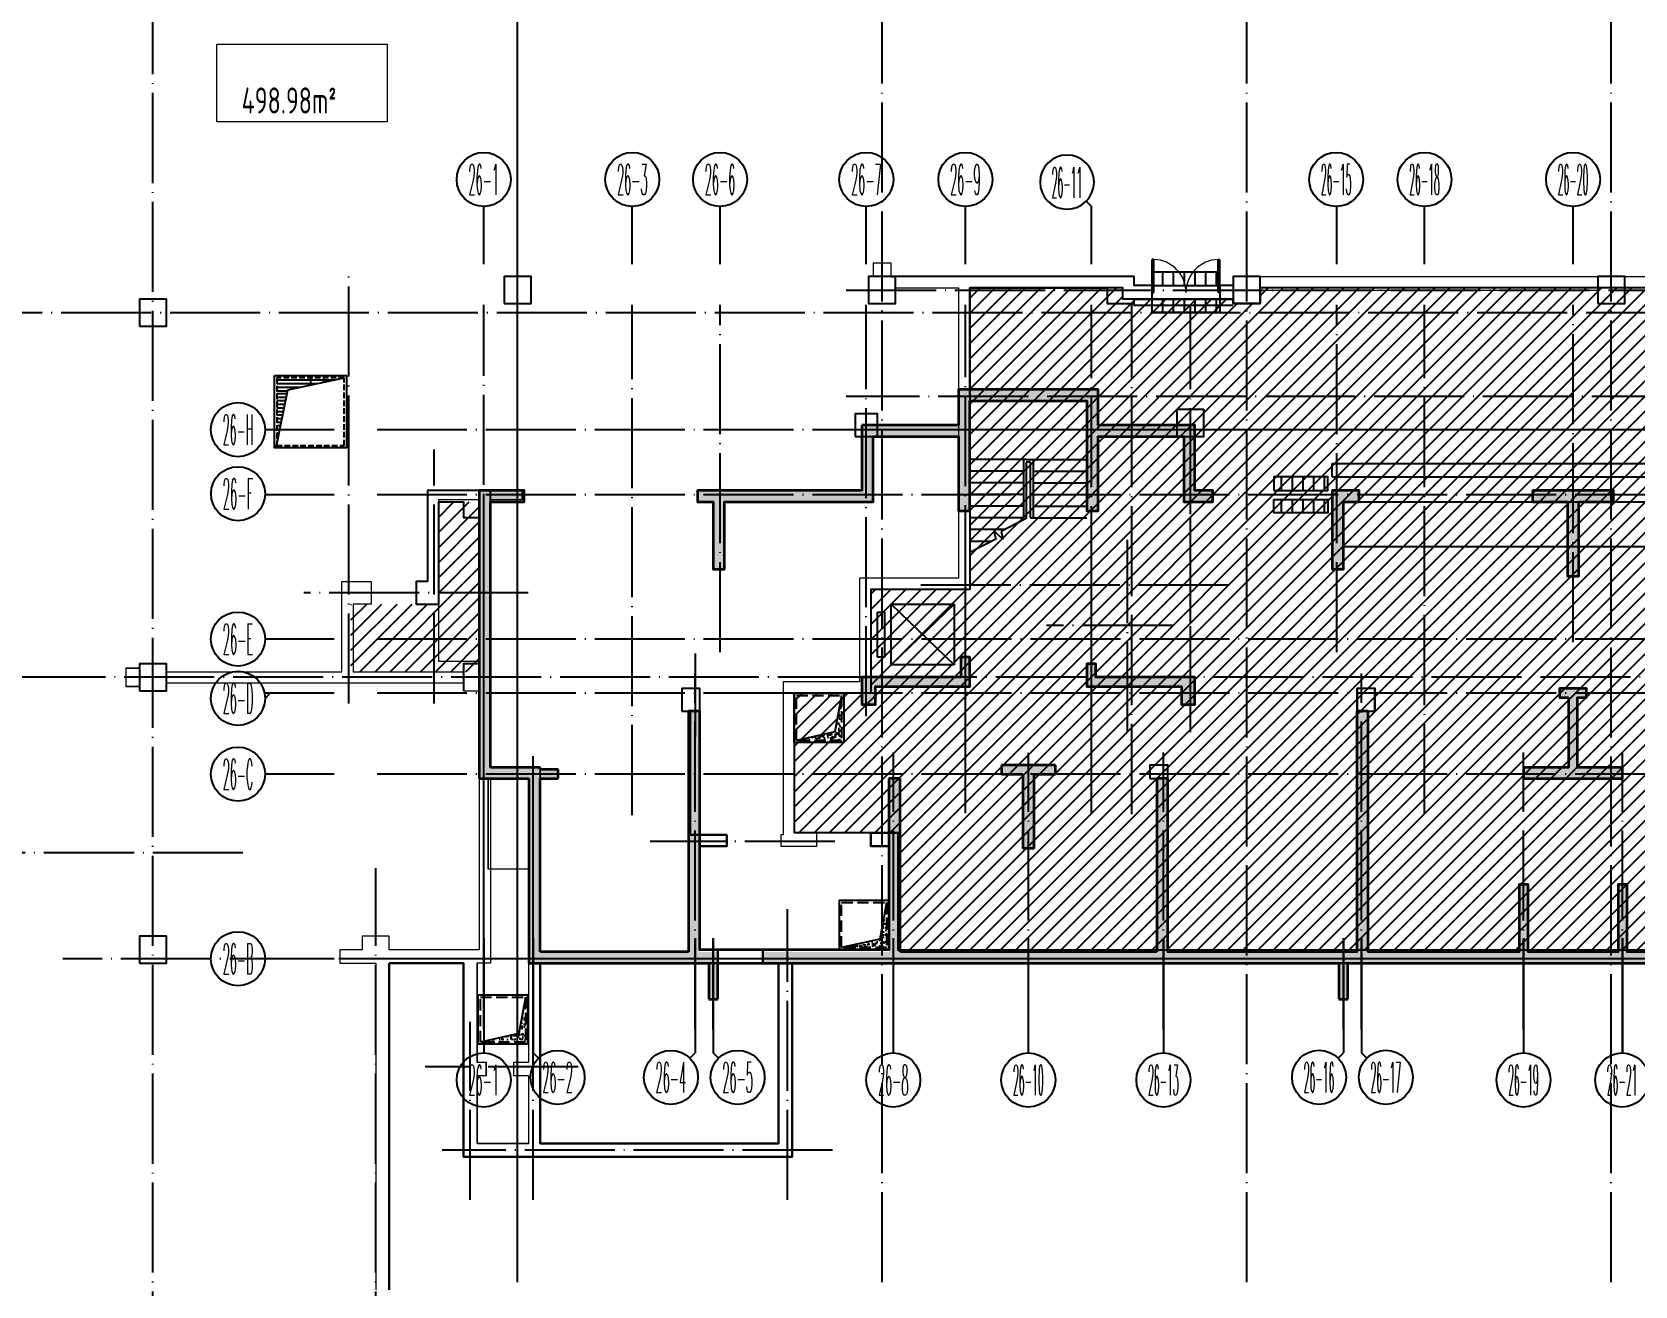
# Model space of a CAD drawing. Extents: x 115549 to 768939, y -502199 to 402497.
# Drawn here: x 280798 to 316408, y -422439 to -394591 of the extents above; entities that cross this region are included whole.
import ezdxf
from ezdxf.enums import TextEntityAlignment as Align

# ---------------------------------------------------------------- set-up
doc = ezdxf.new("R2010")
doc.units = 0
doc.header["$LTSCALE"] = 1000
doc.header["$MEASUREMENT"] = 0
for name, pattern in [('__DASH', [0.35, 0.25, -0.1]), ('DASH', [0.35, 0.25, -0.1]), ('DOTE', [2.42, 2, -0.2, 0.02, -0.2])]:
    doc.linetypes.add(name, pattern=pattern)
for name, color, linetype in [('AXIS', 3, 'Continuous'), ('AXIS_TEXT', 7, 'Continuous'), ('COLUMN', 9, 'Continuous'), ('DOOR_FIRE', 144, 'Continuous'), ('DOTE', 16, 'DOTE'), ('P排水沟', 141, 'Continuous'), ('renzhu', 7, 'Continuous'), ('STAIR', 50, 'Continuous'), ('人防集水坑', 6, 'Continuous'), ('文字', 3, 'Continuous'), ('给水', 32, 'Continuous')]:
    doc.layers.add(name, color=color, linetype=linetype)
for name, color, linetype, lineweight in [('renWALL', 8, 'Continuous', 9), ('WALL', 150, 'Continuous', 30), ('主楼剪力墙', 212, 'Continuous', 5), ('砼墙', 3, 'Continuous', 35)]:
    doc.layers.add(name, color=color, linetype=linetype, lineweight=lineweight)
doc.styles.add('_TCH_AXIS', font='COMPLEX', dxfattribs={"bigfont": 'GBCBIG'})
doc.styles.add('COMPLEX', font='COMPLEX')
doc.styles.add('TSSD_Rein', font='tssdeng.shx', dxfattribs={"width": 0.7, "bigfont": 'tssdchn.shx'})

# ---------------------------------------------------------------- blocks, each defined once
blk = doc.blocks.new('qiangzh3333')
at = {"layer": 'COLUMN', "color": 8}
for points in [[(503095901, 3697103896), (503096501, 3697103896), (503096501, 3697104496), (503095901, 3697104496)], [(503112101, 3697103896), (503112701, 3697103896), (503112701, 3697104496), (503112101, 3697104496)], [(503120201, 3697103896), (503120801, 3697103896), (503120801, 3697104496), (503120201, 3697104496)], [(503087801, 3697103396), (503088401, 3697103396), (503088401, 3697103996), (503087801, 3697103996)], [(503103701, 3697100946), (503104201, 3697100946), (503104201, 3697101446), (503103701, 3697101446)], [(503110851, 3697100946), (503111451, 3697100946), (503111451, 3697101546), (503110851, 3697101546)], [(503087801, 3697095296), (503088401, 3697095296), (503088401, 3697095896), (503087801, 3697095896)], [(503099851, 3697094846), (503100251, 3697094846), (503100251, 3697095346), (503099851, 3697095346)], [(503114851, 3697094846), (503115251, 3697094846), (503115251, 3697095346), (503114851, 3697095346)], [(503110251, 3697093346), (503110651, 3697093346), (503110651, 3697093646), (503110251, 3697093646)], [(503087801, 3697089246), (503088401, 3697089246), (503088401, 3697089846), (503087801, 3697089846)]]:
    blk.add_lwpolyline(points, close=True, dxfattribs=at)
for points in [[(503104501, 3697104496), (503104601, 3697104496), (503104001, 3697104496), (503104001, 3697103896), (503104601, 3697103896), (503104601, 3697104496)], [(503106251, 3697101849), (503106251, 3697104246), (503109301, 3697104246), (503109301, 3697103896), (503109901, 3697103896), (503109901, 3697103996), (503110301, 3697103996), (503110301, 3697104296), (503109901, 3697104296), (503109901, 3697104496), (503109301, 3697104496), (503106151, 3697104496), (503104601, 3697104496)], [(503112101, 3697104496), (503112101, 3697104296), (503111801, 3697104296), (503111801, 3697103996), (503112101, 3697103996)], [(503095001, 3697099746), (503094200, 3697099746), (503094200, 3697097721), (503093950, 3697097721), (503093950, 3697097221), (503094450, 3697097221), (503094450, 3697099496), (503095001, 3697099496), (503095001, 3697099146), (503095351, 3697099146), (503095351, 3697095896), (503095001, 3697095896), (503095001, 3697095296)], [(503095601, 3697099146), (503095601, 3697099746), (503095001, 3697099746)], [(503095601, 3697095296), (503095601, 3697095896)], [(503093351, 3697089246), (503093351, 3697089246)]]:
    blk.add_lwpolyline(points, dxfattribs=at)
at = {"layer": 'renWALL', "color": 8}
for points in [[(503104501, 3697104496), (503104501, 3697104796), (503104101, 3697104796), (503104101, 3697104496)], [(503104601, 3697104246), (503106001, 3697104246), (503106001, 3697101849)], [(503112701, 3697104496), (503120201, 3697104496)], [(503120801, 3697104496), (503128301, 3697104496), (503128301, 3697102536), (503128301, 3697101546)], [(503112701, 3697104196), (503120201, 3697104196)], [(503120801, 3697104196), (503128051, 3697104196)], [(503106001, 3697101836), (503106001, 3697097796), (503103801, 3697097796), (503103801, 3697095496), (503102101, 3697095496), (503102101, 3697092096), (503102051, 3697092096), (503102051, 3697091846), (503102251, 3697091846), (503102851, 3697091846), (503102851, 3697092146), (503102351, 3697092146), (503102351, 3697095246), (503104051, 3697095246), (503104051, 3697097546), (503106251, 3697097546), (503106251, 3697101836)], [(503095601, 3697099546), (503096301, 3697099546), (503096301, 3697099746), (503095601, 3697099746)], [(503095601, 3697095896), (503095601, 3697099146)], [(503100601, 3697097996), (503100801, 3697097996)], [(503088401, 3697095721), (503092300, 3697095721), (503092300, 3697097721), (503092950, 3697097721), (503092950, 3697097221), (503092550, 3697097221), (503092550, 3697095721), (503095001, 3697095721)], [(503087801, 3697095796), (503087501, 3697095796), (503087501, 3697095396), (503087801, 3697095396)], [(503088401, 3697095471), (503092450, 3697095471), (503095001, 3697095471), (503095001, 3697095296), (503095351, 3697095296), (503095351, 3697093496), (503095351, 3697089546), (503095151, 3697089546), (503093351, 3697089546), (503093351, 3697089846), (503092751, 3697089846), (503092751, 3697089546), (503092251, 3697089546), (503092251, 3697089246), (503092751, 3697089246), (503092751, 3697089246), (503093051, 3697089246), (503093051, 3697081996)], [(503095601, 3697095296), (503095601, 3697093596), (503096701, 3697093596), (503096701, 3697089546)], [(503100051, 3697092096), (503100051, 3697094846)], [(503100251, 3697092096), (503100251, 3697094846)]]:
    blk.add_lwpolyline(points, dxfattribs=at)
for points in [[(503094450, 3697099546), (503095351, 3697099546), (503095351, 3697095946), (503094450, 3697095946)], [(503096451, 3697087046), (503096451, 3697087046), (503096451, 3697087446), (503096451, 3697089446), (503096451, 3697093346), (503095601, 3697093346), (503095601, 3697089246), (503095301, 3697089246), (503095301, 3697087446), (503095301, 3697087046), (503095301, 3697087046), (503095501, 3697087046), (503095501, 3697086746), (503095301, 3697086746), (503095301, 3697085246), (503096451, 3697085246), (503096451, 3697086746), (503096121, 3697086746), (503096121, 3697087046)], [(503096442, 3697093346), (503095542, 3697093346), (503095542, 3697091346), (503096442, 3697091346)]]:
    blk.add_lwpolyline(points, close=True, dxfattribs=at)
at = {"layer": 'WALL', "color": 8}
for points in [[(503104701, 3697092146), (503104701, 3697092146), (503104701, 3697092146), (503104701, 3697092146), (503104701, 3697092146), (503104701, 3697092146), (503104051, 3697092146), (503104051, 3697091846), (503104451, 3697091846), (503104451, 3697089546), (503102201, 3697089546), (503101651, 3697089546), (503101651, 3697089246), (503102001, 3697089246), (503102001, 3697085246), (503096701, 3697085246), (503096701, 3697086946), (503096701, 3697087296), (503096701, 3697089246), (503100151, 3697089246), (503100651, 3697089246), (503100651, 3697089546), (503100251, 3697089546), (503100251, 3697091846), (503100851, 3697091846), (503100851, 3697092096), (503100001, 3697092096), (503100001, 3697089546)], [(503104450, 3697089246), (503102301, 3697089246), (503102301, 3697084946), (503096551, 3697084946), (503095001, 3697084946), (503095001, 3697086946), (503095001, 3697087296), (503095001, 3697089246), (503093351, 3697089246)], [(503093351, 3697081996), (503093351, 3697089246)], [(503104451, 3697089246), (503134851, 3697089246)]]:
    blk.add_lwpolyline(points, dxfattribs=at)
blk = doc.blocks.new('zhuloujlqtiangchong')
at = {"layer": '主楼剪力墙'}
h = blk.add_hatch(color=253, dxfattribs=at)
h.dxf.hatch_style = 1
h.paths.add_polyline_path([(725222, 570851), (725222, 571001), (727322, 571001), (727322, 571651), (727122, 571651), (727122, 571201), (724922, 571201), (724922, 570851), (724922, 570601), (725222, 570601)], flags=17)
h.paths.add_polyline_path([(724922, 576801), (724922, 576451), (724922, 575351), (724522, 575351), (721772, 575351), (721272, 575351), (721272, 575101), (721622, 575101), (721622, 573601), (721872, 573601), (721872, 575101), (724522, 575101), (725172, 575101), (725172, 576551), (726372, 576551), (727072, 576551), (727072, 574901), (727322, 574901), (727322, 576701), (727322, 577341), (729922, 577341), (729922, 576701), (729922, 574901), (730172, 574901), (730172, 576551), (730872, 576551), (732072, 576551), (732072, 575101), (732722, 575101), (732722, 575351), (732322, 575351), (732322, 576801), (730872, 576801), (730172, 576801), (730172, 577591), (727072, 577591), (727072, 576801), (726372, 576801)], flags=17)
h.paths.add_polyline_path([(732322, 570851), (732322, 571201), (730822, 571201), (730122, 571201), (730122, 571501), (729922, 571501), (729922, 571001), (730822, 571001), (732022, 571001), (732022, 570851), (732022, 570601), (732322, 570601)], flags=17)
h.paths.add_polyline_path([(735622, 575101), (735972, 575101), (735972, 575351), (735372, 575351), (735372, 573601), (735622, 573601)], flags=17)
h.paths.add_polyline_path([(740622, 570751), (740622, 569201), (739622, 569201), (739622, 568951), (740722, 568951), (741822, 568951), (741822, 569201), (740822, 569201), (740822, 570751), (741022, 570751), (741022, 570951), (740722, 570951), (740422, 570951), (740422, 570751)], flags=17)
h.paths.add_polyline_path([(750622, 571001), (751522, 571001), (751522, 571501), (751322, 571501), (751322, 571201), (750622, 571201), (749122, 571201), (749122, 570851), (749122, 570601), (749422, 570601), (749422, 570851), (749422, 571001)], flags=17)
h.paths.add_polyline_path([(756522, 570851), (756522, 571201), (754322, 571201), (754322, 571651), (754122, 571651), (754122, 571001), (756222, 571001), (756222, 570851), (756222, 570601), (756522, 570601)], flags=17)
h.paths.add_polyline_path([(759822, 575101), (760172, 575101), (760172, 575351), (759572, 575351), (759572, 573601), (759822, 573601)], flags=17)
h.paths.add_polyline_path([(728747, 567401), (728497, 567401), (728497, 569051), (728022, 569051), (728022, 569251), (728622, 569251), (729222, 569251), (729222, 569051), (728747, 569051)], flags=17)
h.paths.add_polyline_path([(752947, 567401), (752697, 567401), (752697, 569051), (752222, 569051), (752222, 569251), (752822, 569251), (753422, 569251), (753422, 569051), (752947, 569051)], flags=17)
h.paths.add_polyline_path([(740597, 575101), (740597, 573451), (740847, 573451), (740847, 575101), (741622, 575101), (741622, 575351), (739822, 575351), (739822, 575101)], flags=17)
h.paths.add_polyline_path([(721722, 564051), (721722, 565101), (721322, 565101), (721322, 570451), (721072, 570451), (721072, 565101), (717772, 565101), (717772, 568951), (718172, 568951), (718172, 569151), (717772, 569151), (717772, 569201), (716672, 569201), (716672, 575101), (717422, 575101), (717422, 575351), (716422, 575351), (716422, 568951), (717522, 568951), (717522, 564851), (721522, 564851), (721522, 564051)])
h.paths.add_polyline_path([(767522, 572151), (767772, 572151), (767772, 579426), (764772, 579426), (764772, 578526), (765022, 578526), (765022, 579176), (767522, 579176), (767522, 576876), (766722, 576876), (766722, 576576), (767522, 576576)])
h.paths.add_polyline_path([(767772, 571351), (767522, 571351), (767522, 571301), (765022, 571301), (765022, 576576), (765522, 576576), (765522, 576876), (765022, 576876), (765022, 577326), (764772, 577326), (764772, 576726), (764772, 575351), (764022, 575351), (764022, 575101), (764772, 575101), (764772, 569201), (763672, 569201), (763672, 569151), (763272, 569151), (763272, 568951), (763672, 568951), (763672, 565101), (760372, 565101), (760372, 570451), (760122, 570451), (760122, 565101), (755922, 565101), (755922, 568951), (755672, 568951), (755672, 565101), (749972, 565101), (749972, 568951), (749722, 568951), (749722, 565101), (745522, 565101), (745522, 570451), (745272, 570451), (745272, 565101), (741922, 565101), (741922, 566601), (741722, 566601), (741722, 565101), (739722, 565101), (739722, 566601), (739522, 566601), (739522, 565101), (736172, 565101), (736172, 570451), (735922, 570451), (735922, 565101), (731722, 565101), (731722, 568951), (731472, 568951), (731472, 565101), (725772, 565101), (725772, 568951), (725522, 568951), (725522, 565101), (722722, 565101), (722722, 564851), (735522, 564851), (735522, 564051), (735722, 564051), (735722, 564851), (745722, 564851), (745722, 564051), (745922, 564051), (745922, 564851), (759722, 564851), (759722, 564051), (759922, 564051), (759922, 564851), (763922, 564851), (763922, 568951), (765022, 568951), (765022, 571051), (767772, 571051)])
h.paths.add_polyline_path([(750997, 576801), (750997, 576551), (751272, 576551), (751272, 574901), (751522, 574901), (751522, 577341), (754122, 577341), (754122, 574901), (754372, 574901), (754372, 576551), (756272, 576551), (756272, 575101), (756922, 575101), (756922, 575351), (756522, 575351), (756522, 576801), (754372, 576801), (754372, 577591), (751272, 577591), (751272, 576801)])
h.paths.add_polyline_path([(749797, 576551), (749797, 576801), (749122, 576801), (749122, 575351), (745472, 575351), (745472, 575101), (745822, 575101), (745822, 573601), (746072, 573601), (746072, 575101), (749372, 575101), (749372, 576551)])
blk = doc.blocks.new('asdfqwer')
at = {"ltscale": 10}
h = blk.add_hatch(dxfattribs=at)
h.set_pattern_fill('AR-SAND', color=6, scale=50, style=0)
h.set_pattern_definition([(37.5, (0, 0), (-4.000078, 122.35331), [0, -96.52, 0, -107.95, 0, -103.1875]), (7.5, (0, 0), (112.38082, 179.206275), [0, -52.07, 0, -86.995, 0, -33.3375]), (327.5, (-78.1, 0), (197.748093, 0.359296), [0, -31.75, 0, -114.3, 0, -149.225]), (317.5, (-78.1, 0), (190.889113, 55.73233), [0, -15.875, 0, -74.93, 0, -85.725])])
h.paths.add_polyline_path([(477311, 229084), (476311, 229084), (476311, 228084), (476458, 228897)])
at = {"color": 6}
for p, q in [((476458, 228897), (477311, 229084)), ((476311, 228084), (476458, 228897))]:
    blk.add_line(p, q, dxfattribs=at)
blk.add_lwpolyline([(476261, 229134), (477361, 229134), (477361, 228034), (476261, 228034)], close=True, dxfattribs=at)
at = {"color": 6, "linetype": 'DASH'}
blk.add_lwpolyline([(476311, 229084), (477311, 229084), (477311, 228084), (476311, 228084)], close=True, dxfattribs=at)
blk = doc.blocks.new('$DorLib2D$00000002')
for p, q in [((-0.5, 0), (-0.5, 0.4875)), ((-0.475, 0.4875), (-0.5, 0.4875)), ((-0.475, 0), (-0.475, 0.4875)), ((0.475, 0), (0.475, 0.4875)), ((0.475, 0.4875), (0.5, 0.4875)), ((0.5, 0), (0.5, 0.4875)), ((-0.5, 0), (-0.475, 0)), ((0.5, 0), (0.475, 0))]:
    blk.add_line(p, q)
at = {"lineweight": 13}
for centre, start, end in [((-0.4875, 0), 0, 88.53072), ((0.4875, 0), 91.46928, 180)]:
    blk.add_arc(centre, 0.4875, start, end, dxfattribs=at)
blk = doc.blocks.new('_AXISO')
blk.add_circle((0, 0), 0.5)
at = {"layer": 'AXIS_TEXT', "style": 'COMPLEX', "width": 1.041667}
blk.add_attdef('A', text='', height=0.56, dxfattribs=at).set_placement((-0.25, -0.28), (0.25, -0.28), align=Align.FIT)
blk = doc.blocks.new('26-1')
at = {"layer": 'AXIS'}
for p, q in [((758946, 554032), (758946, 551483)), ((758946, 554032), (758946, 551483)), ((760046, 554032), (760046, 551483)), ((760046, 554032), (760046, 551483)), ((763646, 554032), (763646, 551483)), ((763646, 554032), (763646, 551483)), ((764046, 554032), (764046, 551483)), ((764046, 554032), (764046, 551483)), ((768046, 554032), (768046, 551483)), ((771046, 554032), (771046, 551483)), ((774046, 554032), (774046, 551483)), ((774046, 554032), (774046, 551483)), ((778046, 554032), (778046, 551483)), ((778046, 554032), (778046, 551483)), ((778446, 554032), (778446, 551483)), ((778446, 554032), (778446, 551483)), ((782046, 554032), (782046, 551483)), ((782046, 554032), (782046, 551483)), ((784238, 554032), (784238, 551483)), ((784246, 554032), (784246, 551483)), ((763646, 553021), (763646, 551483)), ((768045, 553021), (768045, 551483)), ((778046, 553022), (778046, 551483)), ((760163, 551366), (760046, 551483)), ((763529, 551366), (763646, 551483)), ((763529, 551366), (763646, 551483)), ((763529, 551366), (763646, 551483)), ((764163, 551366), (764046, 551483)), ((764163, 551366), (764046, 551483)), ((764163, 551366), (764046, 551483)), ((777929, 551366), (778046, 551483)), ((777929, 551366), (778046, 551483)), ((777929, 551366), (778046, 551483)), ((778563, 551366), (778446, 551483)), ((778563, 551366), (778446, 551483))]:
    blk.add_line(p, q, dxfattribs=at)
ref = blk.add_blockref('_AXISO', (758946, 550883), dxfattribs=dict(at, xscale=1200, yscale=1200, zscale=1200))
ref.add_attrib('A', '26-1', dxfattribs={"layer": 'AXIS_TEXT', "height": 678.8, "style": '_TCH_AXIS', "width": 0.28}).set_placement((758607, 550543), (759286, 550543), align=Align.FIT)
ref = blk.add_blockref('_AXISO', (760588, 550941), dxfattribs=dict(at, xscale=1200, yscale=1200, zscale=1200))
ref.add_attrib('A', '26-2', dxfattribs={"layer": 'AXIS_TEXT', "height": 678.8, "style": '_TCH_AXIS', "width": 0.2625}).set_placement((760248, 550602), (760927, 550602), align=Align.FIT)
ref = blk.add_blockref('_AXISO', (763105, 550941), dxfattribs=dict(at, xscale=1200, yscale=1200, zscale=1200))
ref.add_attrib('A', '26-4', dxfattribs={"layer": 'AXIS_TEXT', "height": 678.8, "style": '_TCH_AXIS', "width": 0.256098}).set_placement((762765, 550602), (763444, 550602), align=Align.FIT)
ref = blk.add_blockref('_AXISO', (764588, 550941), dxfattribs=dict(at, xscale=1200, yscale=1200, zscale=1200))
ref.add_attrib('A', '26-5', dxfattribs={"layer": 'AXIS_TEXT', "height": 678.8, "style": '_TCH_AXIS', "width": 0.2625}).set_placement((764248, 550602), (764927, 550602), align=Align.FIT)
ref = blk.add_blockref('_AXISO', (768045, 550883), dxfattribs=dict(at, xscale=1200, yscale=1200, zscale=1200))
ref.add_attrib('A', '26-8', dxfattribs={"layer": 'AXIS_TEXT', "height": 678.8, "style": '_TCH_AXIS', "width": 0.2625}).set_placement((767705, 550543), (768384, 550543), align=Align.FIT)
ref = blk.add_blockref('_AXISO', (771046, 550883), dxfattribs=dict(at, xscale=1200, yscale=1200, zscale=1200))
ref.add_attrib('A', '26-10', dxfattribs={"layer": 'AXIS_TEXT', "height": 678.8, "style": '_TCH_AXIS', "width": 0.221053}).set_placement((770707, 550544), (771386, 550544), align=Align.FIT)
ref = blk.add_blockref('_AXISO', (774046, 550883), dxfattribs=dict(at, xscale=1200, yscale=1200, zscale=1200))
ref.add_attrib('A', '26-13', dxfattribs={"layer": 'AXIS_TEXT', "height": 678.8, "style": '_TCH_AXIS', "width": 0.221053}).set_placement((773707, 550544), (774385, 550544), align=Align.FIT)
ref = blk.add_blockref('_AXISO', (777505, 550942), dxfattribs=dict(at, xscale=1200, yscale=1200, zscale=1200))
ref.add_attrib('A', '26-16', dxfattribs={"layer": 'AXIS_TEXT', "height": 678.8, "style": '_TCH_AXIS', "width": 0.221053}).set_placement((777165, 550602), (777844, 550602), align=Align.FIT)
ref = blk.add_blockref('_AXISO', (778988, 550942), dxfattribs=dict(at, xscale=1200, yscale=1200, zscale=1200))
ref.add_attrib('A', '26-17', dxfattribs={"layer": 'AXIS_TEXT', "height": 678.8, "style": '_TCH_AXIS', "width": 0.221053}).set_placement((778648, 550602), (779327, 550602), align=Align.FIT)
ref = blk.add_blockref('_AXISO', (782046, 550883), dxfattribs=dict(at, xscale=1200, yscale=1200, zscale=1200))
ref.add_attrib('A', '26-19', dxfattribs={"layer": 'AXIS_TEXT', "height": 678.8, "style": '_TCH_AXIS', "width": 0.221053}).set_placement((781706, 550543), (782385, 550543), align=Align.FIT)
ref = blk.add_blockref('_AXISO', (784238, 550883), dxfattribs=dict(at, xscale=1200, yscale=1200, zscale=1200))
ref.add_attrib('A', '26-21', dxfattribs={"layer": 'AXIS_TEXT', "height": 678.8, "style": '_TCH_AXIS', "width": 0.221053}).set_placement((783898, 550544), (784577, 550544), align=Align.FIT)
blk = doc.blocks.new('26-4')
at = {"layer": 'AXIS'}
for p, q in [((755625, 577610), (754087, 577610)), ((755625, 577610), (754087, 577610)), ((755625, 576160), (754087, 576160)), ((755625, 576160), (754087, 576160)), ((755625, 572960), (754087, 572960)), ((755625, 572960), (754087, 572960)), ((755625, 572960), (754087, 572960)), ((755625, 572960), (754087, 572960)), ((755625, 572960), (754087, 572960)), ((755625, 572960), (754087, 572960)), ((755625, 571760), (754087, 571760)), ((754087, 571643), (754204, 571760)), ((755625, 571760), (754204, 571760)), ((755625, 569960), (754087, 569960)), ((755625, 569960), (754087, 569960)), ((755625, 565860), (754087, 565860)), ((755625, 565860), (754087, 565860))]:
    blk.add_line(p, q, dxfattribs=at)
ref = blk.add_blockref('_AXISO', (753487, 577610), dxfattribs=dict(at, xscale=1200, yscale=1200, zscale=1200))
ref.add_attrib('A', '26-H', dxfattribs={"layer": 'AXIS_TEXT', "height": 678.8, "style": '_TCH_AXIS', "width": 0.244186}).set_placement((753148, 577270), (753827, 577270), align=Align.FIT)
ref = blk.add_blockref('_AXISO', (753488, 576187), dxfattribs=dict(at, xscale=1200, yscale=1200, zscale=1200))
ref.add_attrib('A', '26-F', dxfattribs={"layer": 'AXIS_TEXT', "height": 678.8, "style": '_TCH_AXIS', "width": 0.256098}).set_placement((753148, 575848), (753827, 575848), align=Align.FIT)
ref = blk.add_blockref('_AXISO', (753487, 572960), dxfattribs=dict(at, xscale=1200, yscale=1200, zscale=1200))
ref.add_attrib('A', '26-E', dxfattribs={"layer": 'AXIS_TEXT', "height": 678.8, "style": '_TCH_AXIS', "width": 0.256098}).set_placement((753148, 572620), (753827, 572620), align=Align.FIT)
ref = blk.add_blockref('_AXISO', (753487, 571643), dxfattribs=dict(at, xscale=1200, yscale=1200, zscale=1200))
ref.add_attrib('A', '26-D', dxfattribs={"layer": 'AXIS_TEXT', "height": 678.8, "style": '_TCH_AXIS', "width": 0.253012}).set_placement((753148, 571303), (753827, 571303), align=Align.FIT)
ref = blk.add_blockref('_AXISO', (753487, 569960), dxfattribs=dict(at, xscale=1200, yscale=1200, zscale=1200))
ref.add_attrib('A', '26-C', dxfattribs={"layer": 'AXIS_TEXT', "height": 678.8, "style": '_TCH_AXIS', "width": 0.259259}).set_placement((753148, 569620), (753827, 569620), align=Align.FIT)
ref = blk.add_blockref('_AXISO', (753487, 565860), dxfattribs=dict(at, xscale=1200, yscale=1200, zscale=1200))
ref.add_attrib('A', '26-B', dxfattribs={"layer": 'AXIS_TEXT', "height": 678.8, "style": '_TCH_AXIS', "width": 0.253012}).set_placement((753148, 565520), (753827, 565520), align=Align.FIT)
blk = doc.blocks.new('gangjinhunningtuqiang')
at = {"layer": '砼墙', "color": 8}
for p, q in [((739822, 575351), (739822, 575101)), ((721072, 570451), (721072, 569051)), ((721322, 570451), (721072, 570451)), ((736172, 570451), (735922, 570451)), ((717772, 569201), (716672, 569201)), ((717772, 569151), (717772, 569201)), ((718172, 569151), (717772, 569151)), ((718172, 568951), (718172, 569151)), ((721072, 569051), (721072, 566601)), ((728622, 569251), (728022, 569251)), ((728022, 569251), (728022, 569051)), ((728022, 569051), (728497, 569051)), ((728497, 569051), (728497, 567401)), ((729222, 569251), (728622, 569251)), ((728747, 567401), (728747, 569051)), ((728747, 569051), (729222, 569051)), ((729222, 569051), (729222, 569251)), ((716422, 568951), (717522, 568951)), ((717522, 568951), (717522, 568751)), ((717522, 568751), (717522, 566601)), ((717772, 568751), (717772, 568951)), ((717772, 568951), (718172, 568951)), ((717772, 566601), (717772, 568751)), ((725772, 568951), (725522, 568951)), ((725772, 565101), (725772, 568951)), ((731472, 568951), (731472, 565101)), ((731722, 568951), (731472, 568951)), ((728747, 567401), (728497, 567401)), ((717522, 566601), (717522, 564851)), ((717772, 565101), (717772, 566601)), ((721072, 566601), (721072, 565101)), ((717522, 564851), (718122, 564851)), ((718122, 565101), (717772, 565101)), ((720722, 565101), (718122, 565101)), ((718122, 564851), (720722, 564851)), ((721072, 565101), (720722, 565101)), ((720722, 564851), (721222, 564851)), ((721222, 564851), (721522, 564851)), ((721522, 564851), (721522, 564051)), ((721722, 564051), (721722, 564851)), ((721722, 564851), (725122, 564851)), ((725122, 564851), (725622, 564851)), ((725622, 564851), (728622, 564851)), ((731472, 565101), (725772, 565101)), ((728622, 564851), (731622, 564851)), ((731622, 564851), (732122, 564851)), ((732122, 564851), (734472, 564851)), ((734472, 564851), (735522, 564851)), ((735522, 564851), (735522, 564051)), ((735722, 564051), (735722, 564851)), ((735722, 564851), (736022, 564851)), ((736022, 564851), (736522, 564851)), ((736522, 564851), (739122, 564851)), ((739122, 564851), (739622, 564851)), ((739622, 564851), (741822, 564851)), ((741822, 564851), (742322, 564851)), ((721522, 564051), (721722, 564051)), ((735522, 564051), (735722, 564051))]:
    blk.add_line(p, q, dxfattribs=at)
for points in [[(724922, 576801), (724922, 576451), (724922, 575351), (724522, 575351), (721772, 575351), (721272, 575351), (721272, 575101), (721622, 575101), (721622, 573601), (721872, 573601), (721872, 575101), (724522, 575101), (725172, 575101), (725172, 576551), (726372, 576551), (727072, 576551), (727072, 574901), (727322, 574901), (727322, 576701), (727322, 577341), (729922, 577341), (729922, 576701), (729922, 574901), (730172, 574901), (730172, 576551), (730872, 576551), (732072, 576551), (732072, 575101), (732722, 575101), (732722, 575351), (732322, 575351), (732322, 576801), (730872, 576801), (730172, 576801), (730172, 577591), (727072, 577591), (727072, 576801), (726372, 576801)], [(735622, 575101), (735972, 575101), (735972, 575351), (735372, 575351), (735372, 573601), (735622, 573601)], [(725222, 570851), (725222, 571001), (727322, 571001), (727322, 571651), (727122, 571651), (727122, 571201), (724922, 571201), (724922, 570851), (724922, 570601), (725222, 570601)], [(732322, 570851), (732322, 571201), (730822, 571201), (730122, 571201), (730122, 571501), (729922, 571501), (729922, 571001), (730822, 571001), (732022, 571001), (732022, 570851), (732022, 570601), (732322, 570601)], [(740622, 570751), (740622, 569201), (739622, 569201), (739622, 568951), (740722, 568951), (741822, 568951), (741822, 569201), (740822, 569201), (740822, 570751), (741022, 570751), (741022, 570951), (740722, 570951), (740422, 570951), (740422, 570751)]]:
    blk.add_lwpolyline(points, close=True, dxfattribs=at)
for points in [[(716672, 569201), (716672, 575101), (717422, 575101), (717422, 575351), (716422, 575351), (716422, 568951)], [(740847, 575101), (741622, 575101), (741622, 575351), (739822, 575351)], [(739822, 575101), (740597, 575101)], [(740597, 575101), (740597, 573451), (740847, 573451), (740847, 575101)], [(725522, 568951), (725522, 565151), (725122, 565151), (721622, 565151), (721322, 565151), (721322, 566601), (721322, 569051), (721322, 570451)], [(735922, 570451), (735922, 569051), (735922, 566601), (735922, 565101), (735622, 565101), (734472, 565101), (732122, 565101), (731722, 565101), (731722, 568951)], [(745272, 570451), (745272, 569051), (745272, 566601), (745272, 565101), (744922, 565101), (742322, 565101), (741922, 565101), (741922, 566601), (741722, 566601), (741722, 565101), (739722, 565101), (739722, 566601), (739522, 566601), (739522, 565101), (739122, 565101), (736522, 565101), (736172, 565101), (736172, 566601), (736172, 569051), (736172, 570451)]]:
    blk.add_lwpolyline(points, dxfattribs=at)
blk = doc.blocks.new('saaaa')
at = {"layer": 'COLUMN', "color": 8}
for p, q in [((504764190, 3696165293), (504763590, 3696165293)), ((504763590, 3696165293), (504763590, 3696164693)), ((504764190, 3696164693), (504764190, 3696165293)), ((504772290, 3696165293), (504771690, 3696165293)), ((504771690, 3696165293), (504771690, 3696164693)), ((504772190, 3696165293), (504772290, 3696165293)), ((504773839, 3696165293), (504772290, 3696165293)), ((504772290, 3696164693), (504772290, 3696165293)), ((504776990, 3696165293), (504773839, 3696165293)), ((504777590, 3696165293), (504776990, 3696165293)), ((504777590, 3696165093), (504777590, 3696165293)), ((504780390, 3696165293), (504779790, 3696165293)), ((504779790, 3696165293), (504779790, 3696164693)), ((504779790, 3696165293), (504779790, 3696165093)), ((504780390, 3696164693), (504780390, 3696165293)), ((504788490, 3696165293), (504787890, 3696165293)), ((504787890, 3696165293), (504787890, 3696164693)), ((504788490, 3696164693), (504788490, 3696165293)), ((504773939, 3696162647), (504773939, 3696165043)), ((504773939, 3696165043), (504776990, 3696165043)), ((504776990, 3696165043), (504776990, 3696164693)), ((504777990, 3696165093), (504777590, 3696165093)), ((504777990, 3696164793), (504777990, 3696165093)), ((504779790, 3696165093), (504779490, 3696165093)), ((504779490, 3696165093), (504779490, 3696164793)), ((504756090, 3696164793), (504755490, 3696164793)), ((504755490, 3696164793), (504755490, 3696164193)), ((504756090, 3696164193), (504756090, 3696164793)), ((504763590, 3696164693), (504764190, 3696164693)), ((504771690, 3696164693), (504772290, 3696164693)), ((504776990, 3696164693), (504777590, 3696164693)), ((504777590, 3696164693), (504777590, 3696164793)), ((504777590, 3696164793), (504777990, 3696164793)), ((504779490, 3696164793), (504779790, 3696164793)), ((504779790, 3696164693), (504780390, 3696164693)), ((504787890, 3696164693), (504788490, 3696164693)), ((504755490, 3696164193), (504756090, 3696164193)), ((504779139, 3696162344), (504778539, 3696162344)), ((504778539, 3696162344), (504778539, 3696161744)), ((504779139, 3696161744), (504779139, 3696162344)), ((504771889, 3696162244), (504771389, 3696162244)), ((504771389, 3696162244), (504771389, 3696161744)), ((504771889, 3696161744), (504771889, 3696162244)), ((504771389, 3696161744), (504771889, 3696161744)), ((504778539, 3696161744), (504779139, 3696161744)), ((504762689, 3696160544), (504761889, 3696160544)), ((504761889, 3696160544), (504761889, 3696158518)), ((504762139, 3696158018), (504762139, 3696160294)), ((504762139, 3696160294), (504762689, 3696160294)), ((504763289, 3696160544), (504762689, 3696160544)), ((504762689, 3696160294), (504762689, 3696159944)), ((504763289, 3696159944), (504763289, 3696160544)), ((504762689, 3696159944), (504763039, 3696159944)), ((504763039, 3696159944), (504763039, 3696156693)), ((504761889, 3696158518), (504761639, 3696158518)), ((504761639, 3696158518), (504761639, 3696158018)), ((504761639, 3696158018), (504762139, 3696158018)), ((504756090, 3696156693), (504755490, 3696156693)), ((504755490, 3696156693), (504755490, 3696156093)), ((504756090, 3696156093), (504756090, 3696156693)), ((504763039, 3696156693), (504762689, 3696156693)), ((504762689, 3696156693), (504762689, 3696156093)), ((504763289, 3696156093), (504763289, 3696156693)), ((504755490, 3696156093), (504756090, 3696156093)), ((504767939, 3696156144), (504767539, 3696156144)), ((504767539, 3696156144), (504767539, 3696155644)), ((504767939, 3696155644), (504767939, 3696156144)), ((504782939, 3696156144), (504782539, 3696156144)), ((504782539, 3696156144), (504782539, 3696155644)), ((504782939, 3696155644), (504782939, 3696156144)), ((504767539, 3696155644), (504767939, 3696155644)), ((504782539, 3696155644), (504782939, 3696155644)), ((504778339, 3696154444), (504777939, 3696154444)), ((504777939, 3696154444), (504777939, 3696154144)), ((504777939, 3696154144), (504778339, 3696154144)), ((504778339, 3696154144), (504778339, 3696154444)), ((504756090, 3696150643), (504755490, 3696150643)), ((504755490, 3696150643), (504755490, 3696150043)), ((504756090, 3696150043), (504756090, 3696150643)), ((504755490, 3696150043), (504756090, 3696150043)), ((504761040, 3696150043), (504761040, 3696150044))]:
    blk.add_line(p, q, dxfattribs=at)
at = {"layer": 'renWALL', "color": 8}
for p, q in [((504772190, 3696165593), (504771790, 3696165593)), ((504771790, 3696165593), (504771790, 3696165293)), ((504772190, 3696165293), (504772190, 3696165593)), ((504780390, 3696165293), (504787890, 3696165293)), ((504788490, 3696165293), (504795740, 3696165293)), ((504772290, 3696165043), (504773689, 3696165043)), ((504773689, 3696165043), (504773689, 3696162647)), ((504780390, 3696164993), (504787890, 3696164993)), ((504788490, 3696164993), (504795739, 3696164993)), ((504773689, 3696162634), (504773689, 3696158594)), ((504773939, 3696158344), (504773939, 3696162634)), ((504762139, 3696160344), (504763039, 3696160344)), ((504762139, 3696156744), (504762139, 3696160344)), ((504763039, 3696160344), (504763039, 3696156744)), ((504763990, 3696160544), (504763289, 3696160544)), ((504763289, 3696160344), (504763990, 3696160344)), ((504763990, 3696160344), (504763990, 3696160544)), ((504763289, 3696156693), (504763289, 3696159944)), ((504768289, 3696158794), (504768489, 3696158794)), ((504759989, 3696156518), (504759989, 3696158518)), ((504759989, 3696158518), (504760639, 3696158518)), ((504760639, 3696158518), (504760639, 3696158018)), ((504773689, 3696158594), (504771489, 3696158594)), ((504771489, 3696158594), (504771489, 3696156294)), ((504771739, 3696156044), (504771739, 3696158344)), ((504771739, 3696158344), (504773939, 3696158344)), ((504760639, 3696158018), (504760239, 3696158018)), ((504760239, 3696158018), (504760239, 3696156518)), ((504763039, 3696156744), (504762139, 3696156744)), ((504755490, 3696156593), (504755190, 3696156593)), ((504755190, 3696156593), (504755190, 3696156193)), ((504756090, 3696156518), (504759989, 3696156518)), ((504760239, 3696156518), (504762689, 3696156518)), ((504771489, 3696156294), (504769789, 3696156294)), ((504769789, 3696156294), (504769789, 3696152894)), ((504755190, 3696156193), (504755490, 3696156193)), ((504756090, 3696156268), (504760139, 3696156268)), ((504760139, 3696156268), (504762689, 3696156268)), ((504762689, 3696156268), (504762689, 3696156093)), ((504762689, 3696156093), (504763039, 3696156093)), ((504763039, 3696156093), (504763039, 3696154294)), ((504763289, 3696156093), (504763289, 3696154394)), ((504770039, 3696152944), (504770039, 3696156044)), ((504770039, 3696156044), (504771739, 3696156044)), ((504767739, 3696152894), (504767739, 3696155644)), ((504767939, 3696152894), (504767939, 3696155644)), ((504763039, 3696154294), (504763039, 3696150344)), ((504763289, 3696154394), (504764389, 3696154394)), ((504764139, 3696154144), (504763289, 3696154144)), ((504763289, 3696154144), (504763289, 3696150044)), ((504764139, 3696150244), (504764139, 3696154144)), ((504764389, 3696154394), (504764389, 3696150344)), ((504768539, 3696152893), (504767689, 3696152893)), ((504767689, 3696152893), (504767689, 3696150343)), ((504768539, 3696152643), (504768539, 3696152893)), ((504769789, 3696152894), (504769739, 3696152894)), ((504769739, 3696152894), (504769739, 3696152644)), ((504770539, 3696152944), (504770039, 3696152944)), ((504770539, 3696152644), (504770539, 3696152944)), ((504772389, 3696152943), (504771739, 3696152943)), ((504771739, 3696152943), (504771739, 3696152643)), ((504772389, 3696152943), (504772389, 3696152943)), ((504772389, 3696152943), (504772389, 3696152943)), ((504772389, 3696152943), (504772389, 3696152943)), ((504772389, 3696152943), (504772389, 3696152943)), ((504772389, 3696152943), (504772389, 3696152943)), ((504767939, 3696150343), (504767939, 3696152643)), ((504767939, 3696152643), (504768539, 3696152643)), ((504769739, 3696152644), (504769939, 3696152644)), ((504769939, 3696152644), (504770539, 3696152644)), ((504771739, 3696152643), (504772139, 3696152643)), ((504772139, 3696152643), (504772139, 3696150343)), ((504761040, 3696150643), (504760440, 3696150643)), ((504760440, 3696150643), (504760440, 3696150344)), ((504761040, 3696150344), (504761040, 3696150643)), ((504760440, 3696150344), (504759940, 3696150344)), ((504759940, 3696150344), (504759940, 3696150044)), ((504762839, 3696150344), (504761040, 3696150344)), ((504763039, 3696150344), (504762839, 3696150344)), ((504764139, 3696148244), (504764139, 3696150244)), ((504768339, 3696150343), (504767939, 3696150343)), ((504768339, 3696150043), (504768339, 3696150343)), ((504769889, 3696150343), (504769339, 3696150343)), ((504769339, 3696150343), (504769339, 3696150043)), ((504772139, 3696150343), (504769889, 3696150343)), ((504759940, 3696150044), (504760440, 3696150044)), ((504760440, 3696150044), (504760440, 3696150043)), ((504760440, 3696150043), (504760740, 3696150043)), ((504760740, 3696150043), (504760740, 3696142793)), ((504761040, 3696142793), (504761040, 3696150043)), ((504762689, 3696150043), (504761040, 3696150043)), ((504762689, 3696148093), (504762689, 3696150043)), ((504763289, 3696150044), (504762989, 3696150044)), ((504762989, 3696150044), (504762989, 3696148244)), ((504764389, 3696148093), (504764389, 3696150043)), ((504764389, 3696150043), (504767839, 3696150043)), ((504767839, 3696150043), (504768339, 3696150043)), ((504769339, 3696150043), (504769689, 3696150043)), ((504769689, 3696150043), (504769689, 3696146043)), ((504772138, 3696150043), (504769989, 3696150043)), ((504769989, 3696150043), (504769989, 3696145743)), ((504762689, 3696147743), (504762689, 3696148093)), ((504762989, 3696148244), (504762989, 3696147844)), ((504764139, 3696147844), (504764139, 3696148244)), ((504764389, 3696147743), (504764389, 3696148093)), ((504762689, 3696145743), (504762689, 3696147743)), ((504762989, 3696147844), (504762989, 3696147844)), ((504762989, 3696147844), (504763189, 3696147844)), ((504763189, 3696147844), (504763189, 3696147544)), ((504763809, 3696147544), (504763809, 3696147844)), ((504763809, 3696147844), (504764139, 3696147844)), ((504764139, 3696147844), (504764139, 3696147844)), ((504764389, 3696146043), (504764389, 3696147743)), ((504763189, 3696147544), (504762989, 3696147544)), ((504762989, 3696147544), (504762989, 3696146044)), ((504764139, 3696147544), (504763809, 3696147544)), ((504764139, 3696146044), (504764139, 3696147544)), ((504762989, 3696146044), (504764139, 3696146044)), ((504769689, 3696146043), (504764389, 3696146043)), ((504764239, 3696145743), (504762689, 3696145743)), ((504769989, 3696145743), (504764239, 3696145743))]:
    blk.add_line(p, q, dxfattribs=at)
at = {"layer": 'WALL', "color": 8}
blk.add_line((504772139, 3696150043), (504802539, 3696150043), dxfattribs=at)
blk = doc.blocks.new('26-2')
at = {"layer": 'AXIS'}
for p, q in [((758946, 585929), (758946, 587210)), ((758946, 585929), (758946, 587210)), ((758946, 585929), (758946, 587210)), ((762246, 585929), (762246, 587210)), ((762246, 585929), (762246, 587210)), ((762246, 585929), (762246, 587210)), ((764196, 585929), (764196, 587210)), ((764196, 585929), (764196, 587210)), ((767446, 585929), (767446, 587210)), ((767446, 585929), (767446, 587210)), ((767446, 585929), (767446, 587210)), ((769646, 585929), (769646, 587210)), ((769646, 585929), (769646, 587210)), ((769646, 585929), (769646, 587210)), ((772329, 587327), (772446, 587210)), ((772446, 585929), (772446, 587210)), ((772446, 585929), (772446, 587210)), ((772446, 585929), (772446, 587210)), ((777896, 585929), (777896, 587210)), ((777896, 585929), (777896, 587210)), ((777896, 585929), (777896, 587210)), ((779846, 585929), (779846, 587210)), ((779846, 585929), (779846, 587210)), ((779846, 585929), (779846, 587210)), ((783146, 585929), (783146, 587210)), ((783146, 585929), (783146, 587210)), ((783146, 585929), (783146, 587210))]:
    blk.add_line(p, q, dxfattribs=at)
at = {"layer": 'DOTE', "color": 8}
blk.add_line((772446, 587493), (772446, 587517), dxfattribs=at)
at = {"layer": 'AXIS'}
ref = blk.add_blockref('_AXISO', (758946, 587810), dxfattribs=dict(at, xscale=1200, yscale=1200, zscale=1200))
ref.add_attrib('A', '26-1', dxfattribs={"layer": 'AXIS_TEXT', "height": 678.8, "style": '_TCH_AXIS', "width": 0.28}).set_placement((758607, 587470), (759286, 587470), align=Align.FIT)
ref = blk.add_blockref('_AXISO', (762246, 587810), dxfattribs=dict(at, xscale=1200, yscale=1200, zscale=1200))
ref.add_attrib('A', '26-3', dxfattribs={"layer": 'AXIS_TEXT', "height": 678.8, "style": '_TCH_AXIS', "width": 0.2625}).set_placement((761907, 587470), (762586, 587470), align=Align.FIT)
ref = blk.add_blockref('_AXISO', (764196, 587810), dxfattribs=dict(at, xscale=1200, yscale=1200, zscale=1200))
ref.add_attrib('A', '26-6', dxfattribs={"layer": 'AXIS_TEXT', "height": 678.8, "style": '_TCH_AXIS', "width": 0.2625}).set_placement((763857, 587470), (764536, 587470), align=Align.FIT)
ref = blk.add_blockref('_AXISO', (767446, 587810), dxfattribs=dict(at, xscale=1200, yscale=1200, zscale=1200))
ref.add_attrib('A', '26-7', dxfattribs={"layer": 'AXIS_TEXT', "height": 678.8, "style": '_TCH_AXIS', "width": 0.2625}).set_placement((767107, 587470), (767786, 587470), align=Align.FIT)
ref = blk.add_blockref('_AXISO', (769646, 587810), dxfattribs=dict(at, xscale=1200, yscale=1200, zscale=1200))
ref.add_attrib('A', '26-9', dxfattribs={"layer": 'AXIS_TEXT', "height": 678.8, "style": '_TCH_AXIS', "width": 0.2625}).set_placement((769307, 587470), (769986, 587470), align=Align.FIT)
ref = blk.add_blockref('_AXISO', (771905, 587751), dxfattribs=dict(at, xscale=-1200, yscale=1200, zscale=1200, rotation=180))
ref.add_attrib('A', '26-11', dxfattribs={"layer": 'AXIS_TEXT', "height": 678.8, "style": '_TCH_AXIS', "width": 0.233333}).set_placement((771565, 587402), (772244, 587402), align=Align.FIT)
ref = blk.add_blockref('_AXISO', (777884, 587810), dxfattribs=dict(at, xscale=1200, yscale=1200, zscale=1200))
ref.add_attrib('A', '26-15', dxfattribs={"layer": 'AXIS_TEXT', "height": 678.8, "style": '_TCH_AXIS', "width": 0.221053}).set_placement((777545, 587470), (778223, 587470), align=Align.FIT)
ref = blk.add_blockref('_AXISO', (779846, 587810), dxfattribs=dict(at, xscale=1200, yscale=1200, zscale=1200))
ref.add_attrib('A', '26-18', dxfattribs={"layer": 'AXIS_TEXT', "height": 678.8, "style": '_TCH_AXIS', "width": 0.221053}).set_placement((779507, 587470), (780186, 587470), align=Align.FIT)
ref = blk.add_blockref('_AXISO', (783146, 587810), dxfattribs=dict(at, xscale=1200, yscale=1200, zscale=1200))
ref.add_attrib('A', '26-20', dxfattribs={"layer": 'AXIS_TEXT', "height": 678.8, "style": '_TCH_AXIS', "width": 0.21}).set_placement((782807, 587470), (783486, 587470), align=Align.FIT)
blk = doc.blocks.new('26-5')
at = {"layer": 'DOTE', "color": 8}
for p, q in [((758946, 564286), (758946, 580383)), ((762246, 569051), (762246, 580383)), ((764196, 572671), (764196, 580383)), ((767446, 571246), (767446, 580383)), ((769646, 569093), (769646, 580383)), ((772446, 569074), (772446, 580383)), ((773346, 569074), (773346, 580383)), ((774646, 571246), (774646, 580383)), ((777896, 572671), (777896, 580383)), ((779846, 569074), (779846, 580383)), ((783146, 572892), (783146, 580383)), ((809391, 577610), (756581, 577610)), ((809391, 576160), (756581, 576160)), ((809391, 572960), (756581, 572960)), ((763646, 564286), (763646, 572192)), ((778446, 564286), (778446, 572192)), ((809391, 571760), (756581, 571760)), ((760046, 564286), (760046, 570344)), ((768046, 564286), (768046, 570442)), ((771046, 564286), (771046, 570431)), ((774046, 564286), (774046, 570442)), ((782046, 564286), (782046, 570442)), ((784246, 564286), (784246, 570442)), ((809391, 569960), (756581, 569960)), ((764046, 564286), (764046, 566305)), ((778046, 564286), (778046, 566305)), ((809391, 565860), (756581, 565860))]:
    blk.add_line(p, q, dxfattribs=at)

msp = doc.modelspace()

# ---------------------------------------------------------------- hatches: boundary and pattern name
h = msp.add_hatch()
h.set_pattern_fill('ANSI31', color=256, scale=150)
h.set_pattern_definition([(45, (-1224357.67, -1071456.5), (-168.379802, 168.379802), [])])
h.paths.add_polyline_path([(301632.8, -400271.8), (301632.8, -406971.6), (299432.8, -406971.6), (299432.8, -409271.6), (297732.8, -409271.6), (297732.8, -412371.6), (299782.8, -412371.6), (300032.8, -412371.6), (300032.8, -414971.6), (334432.8, -414971.6), (334432.8, -409671.6), (334432.8, -409621.6), (330632.8, -409621.6), (330632.8, -406971.6), (328432.8, -406971.6), (328432.8, -402781.6), (325832.8, -402781.6), (325832.8, -406971.6), (325032.8, -406971.6), (325032.8, -407671.6), (325832.8, -407671.6), (325832.8, -409168.2), (323432.8, -409171.6), (323432.8, -400271.8), (308083.3, -400271.8), (308083.3, -400621.8), (307483.3, -400621.8), (307483.3, -400521.8), (305033.3, -400521.8), (305033.3, -400271.8)])
at = {"layer": 'P排水沟'}
h = msp.add_hatch(dxfattribs=at)
h.set_pattern_fill('ANSI31', color=256, scale=150, angle=45, style=0)
h.set_pattern_definition([(90, (305683.3, -400221.82), (-238.125, 4e-14), [])])
h.paths.add_polyline_path([(305683.3, -399921.8), (307183.3, -399921.8), (307183.3, -400221.8), (305683.3, -400221.8)])
h = msp.add_hatch(dxfattribs=at)
h.set_pattern_fill('ANSI31', color=256, scale=150, angle=45, style=0)
h.set_pattern_definition([(90, (305683.3, -400821.82), (-238.125, 4e-14), [])])
h.paths.add_polyline_path([(305683.3, -400521.8), (307183.3, -400521.8), (307183.3, -400821.8), (305683.3, -400821.8)])
h = msp.add_hatch(dxfattribs=at)
h.set_pattern_fill('ANSI31', color=256, scale=150, angle=45, style=0)
h.set_pattern_definition([(90, (308082.85, -404771.63), (-238.125, 4e-14), [])])
h.paths.add_polyline_path([(308382.8, -404471.6), (309582.8, -404471.6), (309582.8, -404771.6), (308382.8, -404771.6)])
h = msp.add_hatch(dxfattribs=at)
h.set_pattern_fill('ANSI31', color=256, scale=150, angle=45, style=0)
h.set_pattern_definition([(90, (308082.85, -405271.63), (-238.125, 4e-14), [])])
h.paths.add_polyline_path([(308382.8, -404971.6), (309582.8, -404971.6), (309582.8, -405271.6), (308382.8, -405271.6)])
at = {"layer": 'renzhu', "linetype": 'ByBlock'}
h = msp.add_hatch(dxfattribs=at)
h.set_pattern_fill('ANSI31', color=8, scale=150, style=0)
h.set_pattern_definition([(45, (170238.04, 504181.7), (-168.3798, 168.3798), [])])
h.paths.add_polyline_path([(287882.5, -407296.8), (287882.5, -408796.8), (290364.5, -408796.8), (290555.3, -408794.9), (290732.8, -408794.9), (290732.8, -405021.6), (289832.6, -405021.6), (289832.6, -407296.8)])

# ---------------------------------------------------------------- linework, layer by layer
msp.add_lwpolyline([(323432.8, -400271.8), (308083.3, -400271.8), (308083.3, -400621.8), (307483.3, -400621.8), (307483.3, -400521.8), (305033.3, -400521.8), (305033.3, -400271.8), (301632.8, -400271.8), (301632.8, -406971.6), (299432.8, -406971.6), (299432.8, -409271.6), (297732.8, -409271.6), (297732.8, -412371.6), (299782.8, -412371.6), (300032.8, -412371.6), (300032.8, -412371.6), (300032.8, -414971.6), (334432.8, -414971.6)])
at = {"linetype": 'DASH', "const_width": 50}
msp.add_lwpolyline([(307475.4, -400660.2), (305262.9, -400660.2)], dxfattribs=at)
at = {"layer": 'DOTE', "color": 1}
for p, q in [((283483.3, -472963.5), (283483.3, -308021.8)), ((291583.3, -420653.4), (291583.3, -308021.8)), ((291583.3, -422356.5), (291583.3, -308021.8)), ((299683.3, -422356.5), (299683.3, -308021.8)), ((307783.3, -422356.5), (307783.3, -308021.8)), ((315883.3, -422356.5), (315883.3, -308021.8)), ((225783.3, -400821.8), (681174.4, -400821.8)), ((339231.8, -402681.6), (298882, -402681.6)), ((306532.8, -409785.5), (306532.8, -402681.6)), ((342710.5, -403421.6), (298882, -403421.6)), ((306532.8, -410137.5), (306532.8, -403871.6)), ((290832.8, -415958.6), (290832.8, -404871.6)), ((305132.8, -410137.5), (305132.8, -405871.6)), ((295532.8, -408389.8), (295532.8, -410236.1)), ((393747.5, -408921.8), (225783.3, -408921.8)), ((291931.8, -415958.6), (291931.8, -410674.2)), ((285483.3, -412821.8), (225783.3, -412821.8)), ((288433.3, -472963.5), (288433.3, -413158.7)), ((297582.8, -420526), (297582.8, -414071.6)), ((295931.8, -415958.6), (295931.8, -414713.6)), ((309932.8, -415958.6), (309932.8, -414713.6)), ((388833.4, -415171.7), (281483.3, -415171.7)), ((298582.8, -419421.6), (289906.8, -419421.6))]:
    msp.add_line(p, q, dxfattribs=at)
at = {"layer": 'DOTE'}
for p, q in [((287832.6, -409501.6), (287832.6, -399821.8)), ((289732.6, -409501.6), (289732.6, -403858.6)), ((301532.8, -410121.6), (301532.8, -405871.6)), ((307382.8, -406871.6), (300532.8, -406871.6)), ((304332.8, -409971.6), (304332.8, -406771.6)), ((291821.4, -407046.8), (286832.6, -407046.8)), ((306132.8, -407771.6), (303332.8, -407771.6)), ((298632.8, -412571.6), (294532.8, -412571.6)), ((290532.8, -420526), (290532.8, -416571.6)), ((291932.8, -420526), (291932.8, -416571.6)), ((292932.8, -417571.6), (289532.8, -417571.6))]:
    msp.add_line(p, q, dxfattribs=at)
at = {"layer": 'DOTE', "color": 1}
msp.add_lwpolyline([(298882, -400321.8), (325015.1, -400321.8)], dxfattribs=at)
at = {"layer": 'P排水沟'}
for points in [[(305683.3, -400221.8), (307183.3, -400221.8), (307183.3, -399921.8), (305683.3, -399921.8)], [(305683.3, -400521.8), (307183.3, -400521.8), (307183.3, -400821.8), (305683.3, -400821.8)], [(308382.8, -404771.6), (309582.8, -404771.6), (309582.8, -404471.6), (308382.8, -404471.6)], [(308382.8, -404971.6), (309582.8, -404971.6), (309582.8, -405271.6), (308382.8, -405271.6)]]:
    msp.add_lwpolyline(points, close=True, dxfattribs=at)
at = {"layer": 'renWALL', "color": 8}
for points in [[(289832.6, -404971.6), (290732.8, -404971.6), (290732.8, -408571.6), (289832.6, -408571.6)], [(291832.8, -411171.6), (290932.8, -411171.6), (290932.8, -413171.6), (291832.8, -413171.6)]]:
    msp.add_lwpolyline(points, close=True, dxfattribs=at)
at = {"layer": 'STAIR'}
for p, q in [((302822.8, -404081.6), (301632.8, -404081.6)), ((302822.8, -404081.6), (301632.8, -404081.6)), ((302882.8, -404081.6), (302822.8, -404081.6)), ((302822.8, -404081.6), (302822.8, -405425.5)), ((302882.8, -404081.6), (303042.8, -404081.6)), ((302982.8, -404141.6), (302882.8, -404141.6)), ((302882.8, -404141.6), (302882.8, -405394.7)), ((302882.8, -404141.6), (302882.8, -405394.7)), ((302982.8, -405381.6), (302982.8, -404141.6)), ((302982.8, -405381.6), (302982.8, -404141.6)), ((303042.8, -404081.6), (304232.8, -404081.6)), ((303042.8, -405381.6), (303042.8, -404081.6)), ((302822.8, -404341.6), (301632.8, -404341.6)), ((303042.8, -404341.6), (304232.8, -404341.6)), ((302822.8, -404601.6), (301632.8, -404601.6)), ((302822.8, -404861.6), (301632.8, -404861.6)), ((303042.8, -404601.6), (304232.8, -404601.6)), ((303042.8, -404861.6), (304232.8, -404861.6)), ((302822.8, -405121.6), (301632.8, -405121.6)), ((303042.8, -405121.6), (304232.8, -405121.6)), ((309932.8, -405021.6), (320182.8, -405021.6)), ((309932.8, -406021.6), (309932.8, -405021.6)), ((302822.8, -405381.6), (301632.8, -405381.6)), ((302822.8, -405381.6), (301632.8, -405381.6)), ((302882.8, -405394.7), (302326.9, -405680)), ((302982.8, -405381.6), (303042.8, -405381.6)), ((303042.8, -405381.6), (304232.8, -405381.6)), ((302401.6, -405641.6), (301632.8, -405641.6)), ((302206.6, -405854.2), (301632.8, -406148.6)), ((302114, -405901.6), (301632.8, -405901.6)), ((302364.5, -405854.5), (302167.2, -405671.6)), ((302167.2, -405671.6), (302206.6, -405854.2)), ((302326.9, -405680), (302364.5, -405854.5)), ((320182.8, -406021.6), (309932.8, -406021.6)), ((299882.8, -407296.6), (301282.8, -407296.6)), ((299882.8, -408646.6), (299882.8, -407296.6)), ((299882.8, -407296.6), (301282.8, -408646.6)), ((301282.8, -407296.6), (299882.8, -408646.6)), ((299882.8, -407296.6), (301282.8, -407296.6)), ((299882.8, -408646.6), (299882.8, -407296.6)), ((299882.8, -407296.6), (301282.8, -408646.6)), ((301282.8, -407296.6), (299882.8, -408646.6)), ((301282.8, -407296.6), (301282.8, -408646.6)), ((301282.8, -407296.6), (301282.8, -408646.6)), ((299582.8, -407471.6), (299732.8, -407471.6)), ((299582.8, -408471.6), (299582.8, -407471.6)), ((299582.8, -407471.6), (299732.8, -407471.6)), ((299582.8, -408471.6), (299582.8, -407471.6)), ((299732.8, -407471.6), (299732.8, -408471.6)), ((299732.8, -407471.6), (299732.8, -408471.6)), ((299732.8, -408471.6), (299582.8, -408471.6)), ((299732.8, -408471.6), (299582.8, -408471.6)), ((301282.8, -408646.6), (299882.8, -408646.6)), ((301282.8, -408646.6), (299882.8, -408646.6))]:
    msp.add_line(p, q, dxfattribs=at)
at = {"layer": '文字', "color": 6, "lineweight": 15}
msp.add_lwpolyline([(284900.4, -394857.9), (288687.3, -394857.9), (288687.3, -396584.3), (284900.4, -396584.3)], close=True, dxfattribs=at)
at = {"layer": '给水'}
for p, q in [((286232.6, -402317.4), (287514.7, -402317.4)), ((286232.6, -402396.8), (287136.7, -402396.8)), ((286232.6, -402476.1), (286758.7, -402476.1)), ((286232.6, -402555.5), (286475.8, -402555.5)), ((286232.6, -402617.4), (286464.8, -402617.4)), ((286232.6, -402696.8), (286448.8, -402696.8)), ((286232.6, -402776.1), (286432.8, -402776.1)), ((286232.6, -402855.5), (286416.9, -402855.5)), ((286232.6, -402934.9), (286400.9, -402934.9)), ((286232.6, -403014.3), (286384.9, -403014.3)), ((286232.6, -403093.6), (286369, -403093.6)), ((286232.6, -403173), (286353, -403173)), ((286232.6, -403252.4), (286337, -403252.4)), ((286232.6, -403331.8), (286321.1, -403331.8)), ((286232.6, -403411.1), (286305.1, -403411.1)), ((286232.6, -403490.5), (286289.1, -403490.5)), ((286232.6, -403569.9), (286273.2, -403569.9)), ((286232.6, -403649.3), (286257.2, -403649.3)), ((309682.8, -404471.9), (309682.8, -404172.1)), ((309682.8, -404172.1), (321684.3, -404172.1)), ((309682.8, -404472.1), (321984.3, -404472.1))]:
    msp.add_line(p, q, dxfattribs=at)
msp.add_lwpolyline([(286182.6, -402221.6), (287782.6, -402221.6), (287782.6, -403821.6), (286182.6, -403821.6)], close=True, dxfattribs=at)
msp.add_lwpolyline([(286222.5, -403821.6), (286481.5, -402534.3), (287732.6, -402271.6)], dxfattribs=at)
at = {"layer": '给水', "linetype": '__DASH', "ltscale": 0.5}
msp.add_lwpolyline([(287732.6, -402271.6), (286232.6, -402271.6), (286232.6, -403771.6), (287732.6, -403771.6)], close=True, dxfattribs=at)
for points in [[(286982.6, -402274.6), (286982.6, -402429.1)], [(287282.6, -402366.1), (287282.6, -402274.6)]]:
    msp.add_lwpolyline(points, dxfattribs=at)

# ---------------------------------------------------------------- block references
for name, p in [('saaaa', (-504472306.5, -3696565314.4)), ('26-5', (-468113.4, -981031.4)), ('26-4', (-468113.4, -981031.4)), ('26-1', (-468114.4, -968747.7))]:
    msp.add_blockref(name, p)
at = {"layer": 'DOOR_FIRE', "color": 134, "linetype": 'ByBlock', "xscale": 1500, "yscale": 1500, "zscale": 1500}
msp.add_blockref('$DorLib2D$00000002', (306433.3, -400371.8), dxfattribs=at)
at = {"layer": 'DOTE', "color": 8}
msp.add_blockref('26-2', (-468113.4, -985674), dxfattribs=at)
at = {"layer": 'renWALL', "color": 8}
msp.add_blockref('qiangzh3333', (-502804617.7, -3697504518), dxfattribs=at)
at = {"layer": '人防集水坑', "linetype": 'Continuous', "rotation": 180}
for p in [(775094, -181237.9), (776094, -185837.9), (768069, -187937.9)]:
    msp.add_blockref('asdfqwer', p, dxfattribs=at)
at = {"layer": '砼墙', "color": 3}
msp.add_blockref('zhuloujlqtiangchong', (-425688.9, -980122.8), dxfattribs=at)
at = {"layer": '砼墙'}
msp.add_blockref('gangjinhunningtuqiang', (-425688.9, -980122.8), dxfattribs=at)

# ---------------------------------------------------------------- texts
at = {"layer": '文字', "color": 7, "lineweight": 15, "style": 'TSSD_Rein', "width": 0.7}
msp.add_text('498.98m%%1402%%141%%141', height=580, dxfattribs=at).set_placement((285455.1, -396400.6))

doc.saveas('drawing.dxf')
